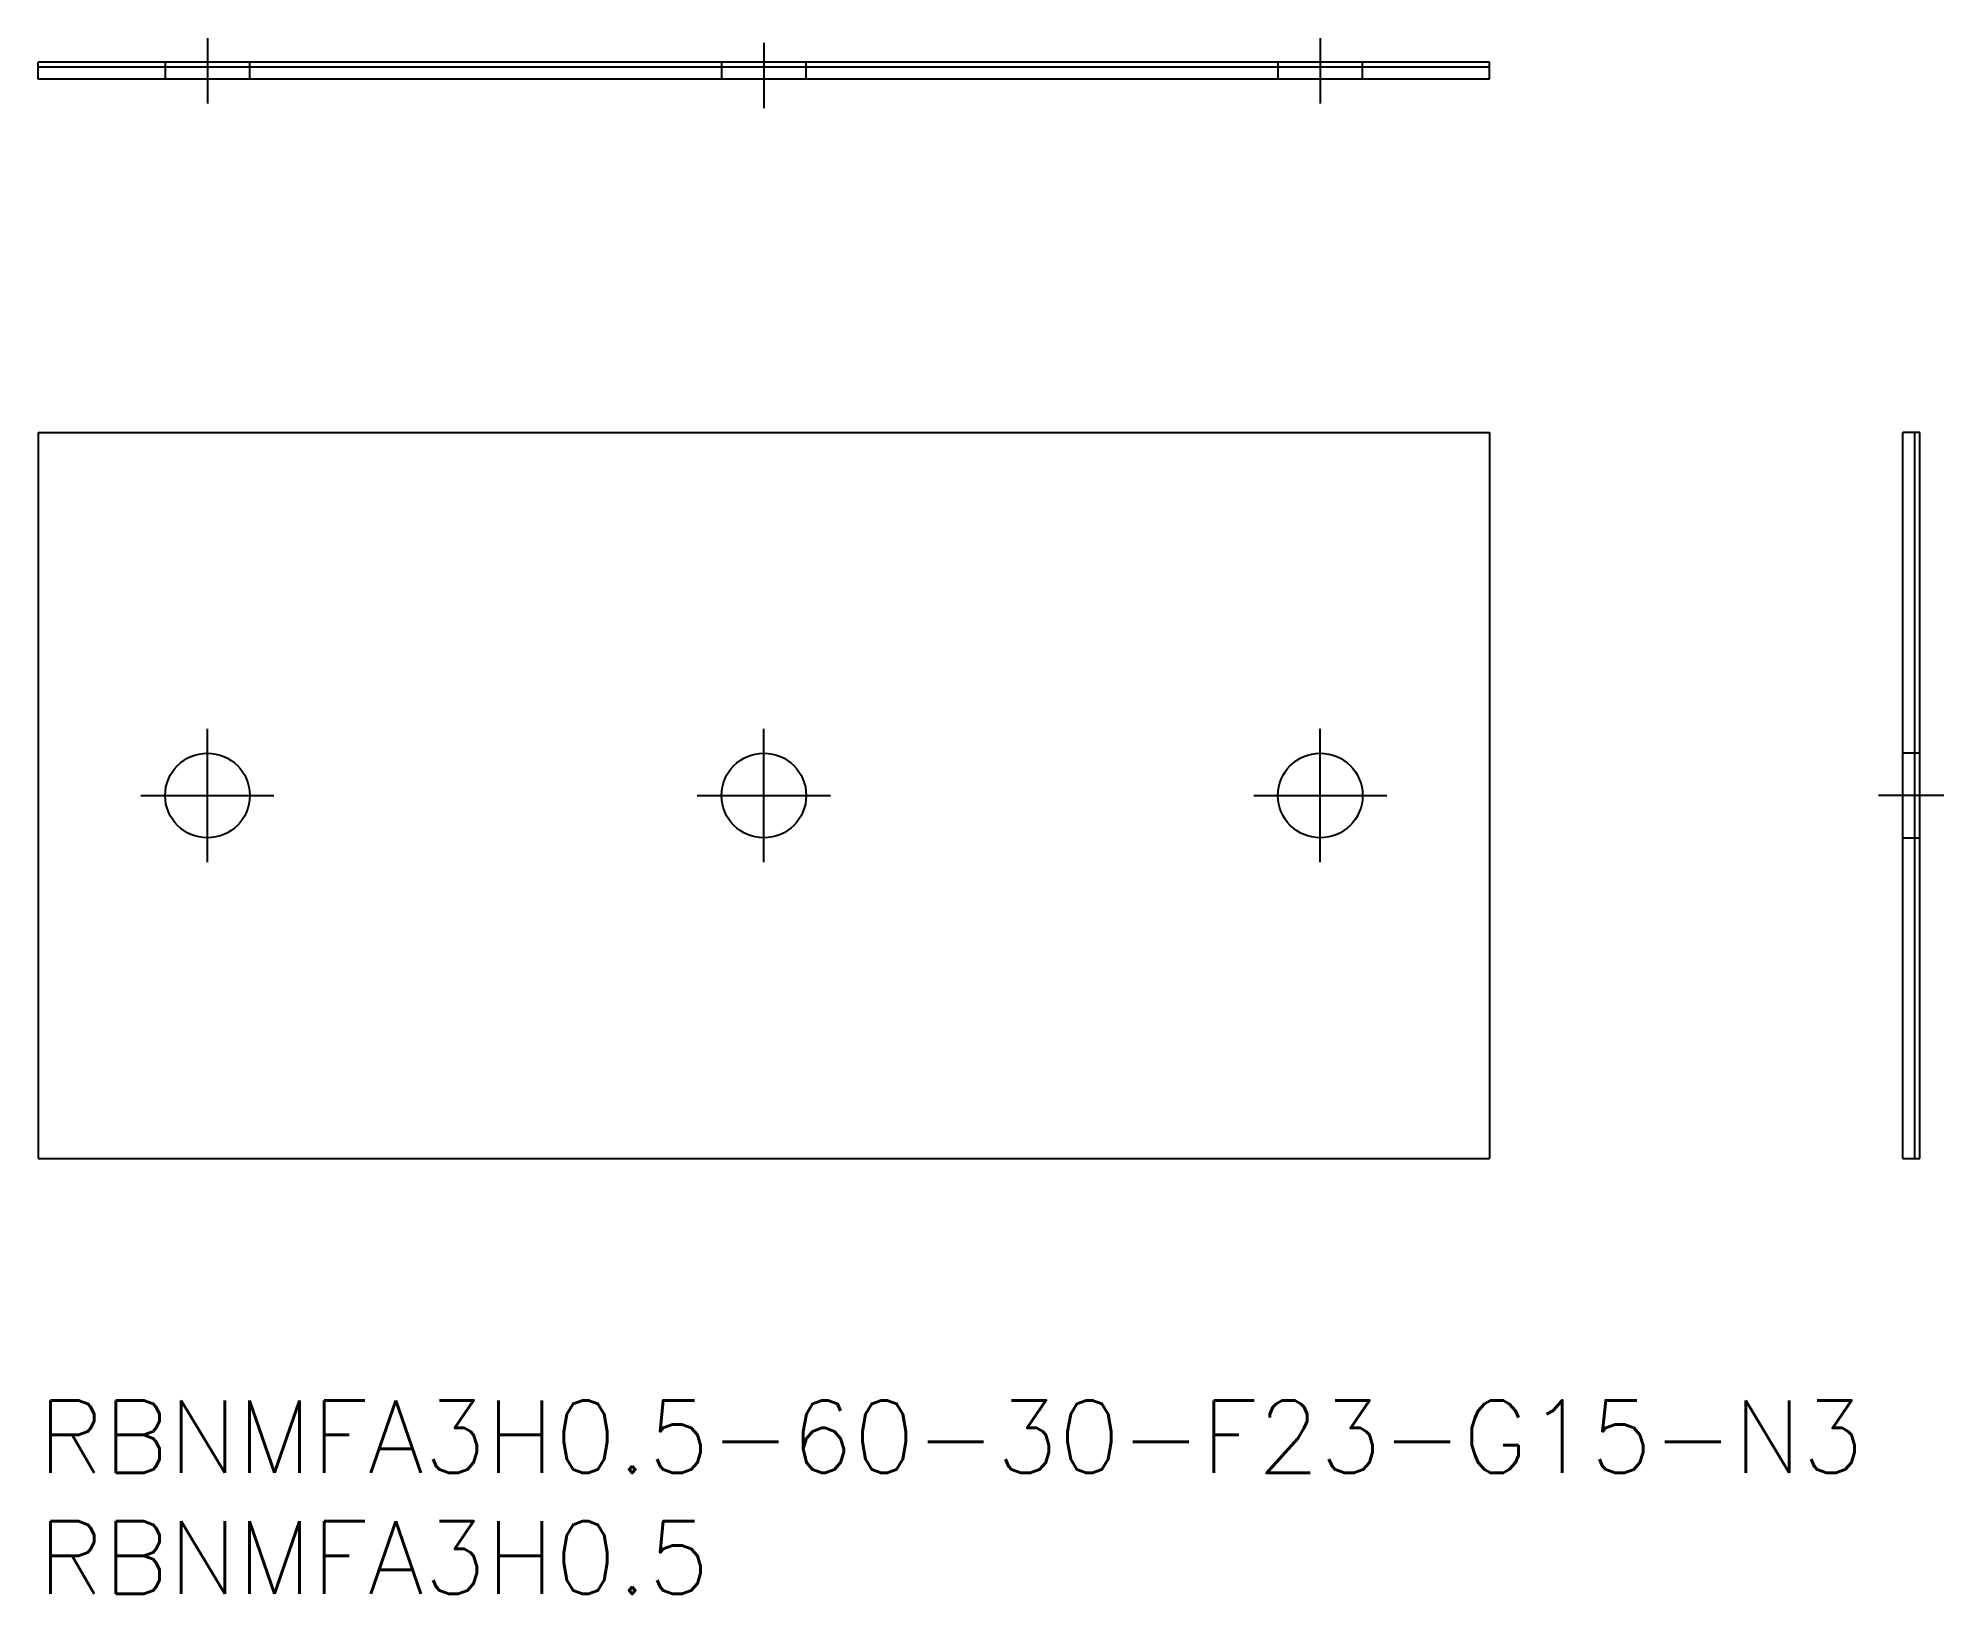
# Model space of a CAD drawing. Extents: x 0 to 78.8, y -8 to 56.3.
import ezdxf

# ---------------------------------------------------------------- set-up
doc = ezdxf.new("R2010")
doc.units = 0
doc.header["$LTSCALE"] = 0.5
doc.linetypes.add('CENTER', pattern=[50.8, 31.75, -6.35, 6.35, -6.35])
doc.linetypes.add('DASHED', pattern=[19.05, 12.7, -6.35])
for name, color, linetype in [('MSM_CENTER', 1, 'CENTER'), ('MSM_CONTINUOUS', 7, 'CONTINUOUS'), ('MSM_DASHED', 4, 'DASHED'), ('MSM_PART_NUMBER', 7, 'CONTINUOUS')]:
    doc.layers.add(name, color=color, linetype=linetype)
doc.styles.get("Standard").update_dxf_attribs({"font": 'txt.shx', "height": 1, "bigfont": 'bigfont.shx'})

# ---------------------------------------------------------------- blocks, each defined once
blk = doc.blocks.new('*U19')
at = {"layer": 'MSM_PART_NUMBER'}
blk.add_text('RBNMFA3H0.5-60-30-F23-G15-N3', height=3, dxfattribs=at).set_placement((0, -3))
blk = doc.blocks.new('*U20')
at = {"layer": 'MSM_PART_NUMBER'}
blk.add_text('RBNMFA3H0.5', height=3, dxfattribs=at).set_placement((0, -8))

msp = doc.modelspace()

# ---------------------------------------------------------------- linework, layer by layer
at = {"layer": 'MSM_CENTER'}
for p, q in [((7, 56.306), (7, 53.606)), ((30, 56.106), (30, 53.406)), ((53, 56.306), (53, 53.606)), ((7, 22.25), (7, 27.75)), ((30, 22.25), (30, 27.75)), ((53, 22.25), (53, 27.75)), ((4.25, 25), (9.75, 25)), ((27.25, 25), (32.75, 25)), ((50.25, 25), (55.75, 25)), ((78.779, 25), (76.079, 25))]:
    msp.add_line(p, q, dxfattribs=at)
at = {"layer": 'MSM_CONTINUOUS'}
for p, q in [((0, 54.606), (0, 55.306)), ((60, 55.306), (0, 55.306)), ((60, 54.606), (60, 55.306)), ((60, 55.106), (0, 55.106)), ((60, 54.606), (0, 54.606)), ((0, 40), (0, 10)), ((0, 40), (60, 40)), ((60, 40), (60, 10)), ((77.079, 10), (77.079, 40)), ((77.779, 40), (77.079, 40)), ((77.579, 10), (77.579, 40)), ((77.779, 10), (77.779, 40)), ((0, 10), (60, 10)), ((77.079, 10), (77.779, 10))]:
    msp.add_line(p, q, dxfattribs=at)
for centre in [(7, 25), (30, 25), (53, 25)]:
    msp.add_circle(centre, 1.75, dxfattribs=at)
at = {"layer": 'MSM_DASHED'}
for p, q in [((5.25, 55.306), (5.25, 54.606)), ((8.75, 54.606), (8.75, 55.306)), ((28.25, 55.306), (28.25, 54.606)), ((31.75, 54.606), (31.75, 55.306)), ((51.25, 55.306), (51.25, 54.606)), ((54.75, 54.606), (54.75, 55.306)), ((77.779, 26.75), (77.079, 26.75)), ((77.079, 23.25), (77.779, 23.25))]:
    msp.add_line(p, q, dxfattribs=at)

# ---------------------------------------------------------------- block references
at = {"layer": 'MSM_CONTINUOUS'}
for name in ['*U19', '*U20']:
    msp.add_blockref(name, (0, 0), dxfattribs=at)

doc.saveas('drawing.dxf')
